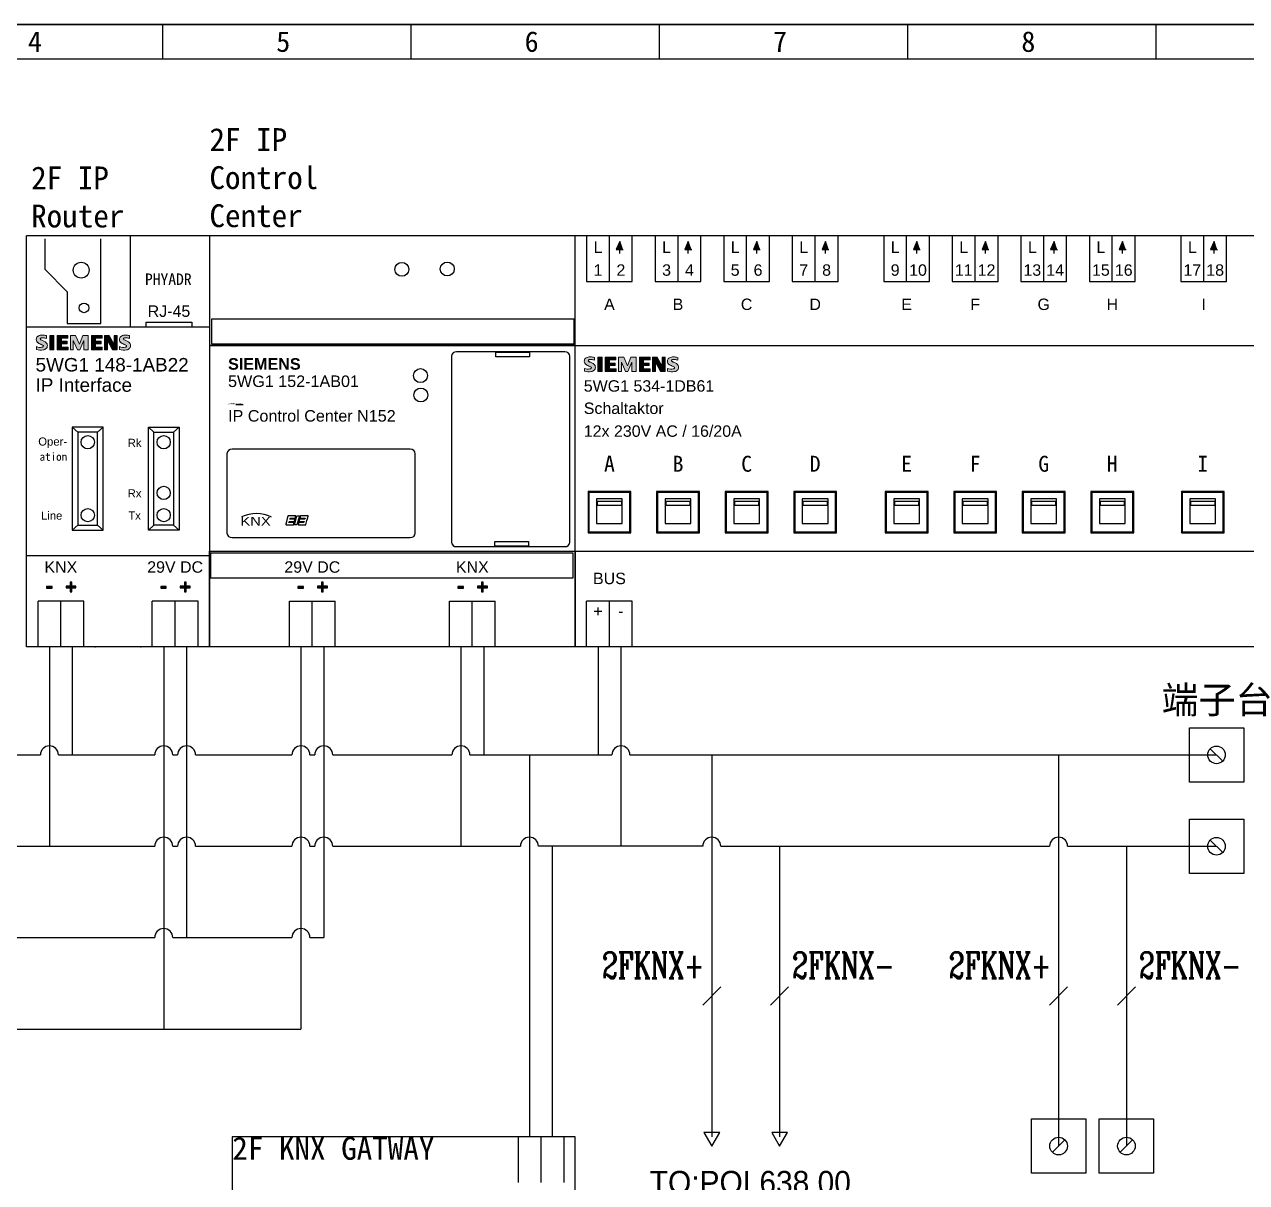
# Model space of a CAD drawing. Header units: millimetres. Extents: x 21506 to 58194, y 6783 to 13041.
# Drawn here: x 41762 to 43531, y 11364 to 13041 of the extents above; entities that cross this region are included whole.
import ezdxf
from ezdxf.enums import TextEntityAlignment as Align

# ---------------------------------------------------------------- set-up
doc = ezdxf.new("R2010")
doc.units = ezdxf.units.MM
for name, color, linetype in [('1', 7, 'Continuous'), ('5', 5, 'Continuous'), ('90000_FRAME', 7, 'Continuous'), ('AHU新增', 7, 'Continuous'), ('DIM', 2, 'Continuous'), ('TEXT', 11, 'Continuous')]:
    doc.layers.add(name, color=color, linetype=linetype)
doc.styles.add('ARIAL', font='arial.ttf')
doc.styles.add('ARIALB', font='arialbd.ttf')
doc.styles.add('LMP', font='COMPLEX', dxfattribs={"bigfont": 'LFP'})
doc.styles.add('SANSSERIF', font='')
doc.styles.get("Standard").update_dxf_attribs({"font": ''})
doc.styles.get('SANSSERIF').set_extended_font_data('SansSerif')
doc.styles.get('Standard').set_extended_font_data('MingLiU')

# ---------------------------------------------------------------- blocks, each defined once
blk = doc.blocks.new('Siemens-Logo')
h = blk.add_hatch(color=113)
h.dxf.hatch_style = 1
h.paths.add_polyline_path([(1.95, 1.66, 0.03624), (1.36, 1.95, -0.049474), (1.04, 2.09, -0.066567), (0.92, 2.19, -0.316832), (0.88, 2.42, -0.205242), (1.05, 2.54, -0.084425), (1.54, 2.57, -0.055427), (2.2, 2.42), (2.2, 3.04, 0.037682), (1.3, 3.15, 0.150366), (0.41, 2.94, 0.029244), (0.31, 2.87), (0.13, 2.69, 0.103665), (0, 2.42, 0.138785), (0, 1.95, 0.135749), (0.22, 1.57, 0.067252), (0.53, 1.35, 0.018513), (1, 1.13, -0.008982), (1.38, 0.96, -0.618592), (1.44, 0.57, -0.078609), (1.22, 0.5, -0.146008), (0, 0.63), (0, 0, 0.124503), (1.54, -0.09, 0.129248), (2.16, 0.24, 0.077088), (2.33, 0.47, 0.217145), (2.33, 1.24, 0.147333)])
h = blk.add_hatch(color=113)
h.dxf.hatch_style = 1
h.paths.add_polyline_path([(3.86, 3.07), (2.92, 3.07), (2.92, -0.06), (3.86, -0.06)])
h = blk.add_hatch(color=113)
h.dxf.hatch_style = 1
h.paths.add_polyline_path([(4.58, -0.06), (6.93, -0.06), (6.93, 0.53), (5.49, 0.53), (5.49, 1.27), (6.71, 1.27), (6.71, 1.79), (5.49, 1.79), (5.49, 2.49), (6.9, 2.49), (6.9, 3.07), (4.58, 3.07)])
h = blk.add_hatch(color=113)
h.dxf.hatch_style = 1
h.paths.add_polyline_path([(8.09, 1.95), (8.97, -0.09), (9.54, -0.09), (10.42, 1.98), (10.42, -0.06), (11.33, -0.06), (11.33, 3.07), (10.2, 3.07), (9.41, 1.16), (8.6, 3.07), (7.47, 3.07), (7.47, -0.06), (8.09, -0.06)])
h = blk.add_hatch(color=113)
h.dxf.hatch_style = 1
h.paths.add_polyline_path([(12.96, 2.49), (14.37, 2.49), (14.37, 3.07), (12.05, 3.07), (12.05, -0.06), (14.4, -0.06), (14.4, 0.53), (12.96, 0.53), (12.96, 1.27), (14.18, 1.27), (14.18, 1.79), (12.96, 1.79)])
h = blk.add_hatch(color=113)
h.dxf.hatch_style = 1
h.paths.add_polyline_path([(15.54, 1.95), (16.67, -0.06), (17.68, -0.06), (17.68, 3.07), (17.05, 3.07), (17.05, 1.13), (15.94, 3.07), (14.92, 3.07), (14.92, -0.06), (15.54, -0.06)])
h = blk.add_hatch(color=113)
h.dxf.hatch_style = 1
h.paths.add_polyline_path([(19.09, 2.42, -0.205242), (19.26, 2.54, -0.084425), (19.75, 2.57, -0.055427), (20.41, 2.42), (20.41, 3.04, 0.037682), (19.51, 3.15, 0.150366), (18.62, 2.94, 0.088866), (18.34, 2.7, 0.106595), (18.21, 2.42, 0.138787), (18.21, 1.95, 0.135749), (18.43, 1.57, 0.067252), (18.74, 1.35, 0.018513), (19.22, 1.13, -0.008982), (19.59, 0.96, -0.618592), (19.65, 0.57, -0.078609), (19.43, 0.5, -0.146008), (18.21, 0.63), (18.21, 0, 0.124503), (19.75, -0.09, 0.129248), (20.38, 0.24, 0.077088), (20.54, 0.47, 0.217145), (20.54, 1.24, 0.147333), (20.16, 1.66, 0.03624), (19.57, 1.95, -0.049474), (19.25, 2.09, -0.066567), (19.13, 2.19, -0.316832)])
at = {"layer": '90000_FRAME', "color": 113, "linetype": 'Continuous', "lineweight": 13}
for p, q in [((0.13, 2.69), (0.31, 2.87)), ((2.2, 2.42), (2.2, 3.04)), ((2.92, 3.07), (2.92, -0.06)), ((2.92, 3.07), (3.86, 3.07)), ((3.86, 3.07), (3.86, -0.06)), ((4.58, 3.07), (4.58, -0.06)), ((6.9, 3.07), (4.58, 3.07)), ((6.9, 3.07), (6.9, 2.49)), ((7.47, -0.06), (7.47, 3.07)), ((8.6, 3.07), (7.47, 3.07)), ((8.6, 3.07), (9.41, 1.16)), ((10.2, 3.07), (9.41, 1.16)), ((11.33, 3.07), (10.2, 3.07)), ((11.33, 3.07), (11.33, -0.06)), ((12.05, 3.07), (12.05, -0.06)), ((14.37, 3.07), (12.05, 3.07)), ((14.37, 3.07), (14.37, 2.49)), ((14.92, -0.06), (14.92, 3.07)), ((15.94, 3.07), (14.92, 3.07)), ((15.94, 3.07), (17.05, 1.13)), ((17.68, 3.07), (17.05, 3.07)), ((17.05, 3.07), (17.05, 1.13)), ((17.68, 3.07), (17.68, -0.06)), ((20.41, 2.42), (20.41, 3.04)), ((0, 0), (0, 0.63)), ((6.9, 2.49), (5.49, 2.49)), ((5.49, 2.49), (5.49, 1.79)), ((6.71, 1.79), (5.49, 1.79)), ((6.71, 1.27), (5.49, 1.27)), ((5.49, 1.27), (5.49, 0.53)), ((6.93, 0.53), (5.49, 0.53)), ((6.71, 1.79), (6.71, 1.27)), ((6.93, 0.53), (6.93, -0.06)), ((8.97, -0.09), (8.09, 1.95)), ((8.09, -0.06), (8.09, 1.95)), ((10.42, 1.98), (9.54, -0.09)), ((10.42, 1.98), (10.42, -0.06)), ((14.37, 2.49), (12.96, 2.49)), ((12.96, 2.49), (12.96, 1.79)), ((14.18, 1.79), (12.96, 1.79)), ((14.18, 1.27), (12.96, 1.27)), ((12.96, 1.27), (12.96, 0.53)), ((14.4, 0.53), (12.96, 0.53)), ((14.18, 1.79), (14.18, 1.27)), ((14.4, 0.53), (14.4, -0.06)), ((16.67, -0.06), (15.54, 1.95)), ((15.54, -0.06), (15.54, 1.95)), ((18.21, 0), (18.21, 0.63)), ((2.92, -0.06), (3.86, -0.06)), ((4.58, -0.06), (6.93, -0.06)), ((7.47, -0.06), (8.09, -0.06)), ((8.97, -0.09), (9.54, -0.09)), ((11.33, -0.06), (10.42, -0.06)), ((12.05, -0.06), (14.4, -0.06)), ((14.92, -0.06), (15.54, -0.06)), ((17.68, -0.06), (16.67, -0.06))]:
    blk.add_line(p, q, dxfattribs=at)
for centre, radius, start, end in [((0.72, 2.25), 0.739, 142.8139, 167.1523), ((0.95, 2.05), 1.04, 121.2141, 141.5255), ((1.2, 1.59), 1.56, 86.2218, 120.4273), ((1.02, -2.83), 5.98, 78.6827, 87.3148), ((18.93, 2.25), 0.739, 142.8139, 167.1523), ((19.16, 2.05), 1.04, 121.2141, 141.5255), ((19.41, 1.59), 1.56, 86.2218, 120.4273), ((19.23, -2.83), 5.98, 78.6827, 87.3148), ((0.83, 2.18), 0.864, 164.1975, 195.8025), ((0.79, 2.15), 0.817, 194.7952, 225.7177), ((0.82, 2.61), 2.15, 247.53, 280.758), ((0.94, 3), 3.14, 252.5939, 280.9817), ((1.19, 2.62), 1.43, 227.3119, 242.704), ((3.73, 7.59), 7.02, 242.862, 247.1042), ((1.06, 2.33), 0.2, 154.44, 221.8202), ((1.11, 2.28), 0.271, 102.8288, 149.226), ((1.33, 2.58), 0.572, 222.776, 239.0362), ((-3.39, -9.43), 11.44, 65.3415, 67.3998), ((1.92, 3.64), 1.78, 240.0482, 251.378), ((1.39, 1.13), 1.45, 84.04, 103.3428), ((1.13, 1.23), 0.734, 277.71, 295.6885), ((-0.33, -2.25), 4.53, 59.902, 68.2036), ((1.31, 0.75), 0.225, 305.5032, 72.4653), ((1.16, -0.47), 3.06, 70.2626, 82.9524), ((1.24, 1.27), 1.39, 282.4058, 311.8644), ((1.44, 0.81), 0.993, 25.9563, 59.4835), ((1.49, 0.89), 0.946, 315.8905, 333.5229), ((1.49, 0.86), 0.928, 335.3868, 24.3915), ((19.04, 2.18), 0.864, 164.1975, 195.8025), ((19, 2.15), 0.817, 194.7952, 225.7177), ((19.03, 2.61), 2.15, 247.53, 280.758), ((19.15, 3), 3.14, 252.5939, 280.9817), ((19.4, 2.62), 1.43, 227.3119, 242.704), ((21.94, 7.59), 7.02, 242.862, 247.1042), ((19.27, 2.33), 0.2, 154.44, 221.8202), ((19.32, 2.28), 0.271, 102.8288, 149.226), ((19.54, 2.58), 0.572, 222.776, 239.0362), ((14.82, -9.43), 11.44, 65.3415, 67.3998), ((20.14, 3.64), 1.78, 240.0482, 251.378), ((19.6, 1.13), 1.45, 84.04, 103.3428), ((19.34, 1.23), 0.734, 277.71, 295.6885), ((17.89, -2.25), 4.53, 59.902, 68.2036), ((19.52, 0.75), 0.225, 305.5032, 72.4653), ((19.37, -0.47), 3.06, 70.2626, 82.9524), ((19.45, 1.27), 1.39, 282.4058, 311.8644), ((19.65, 0.81), 0.993, 25.9563, 59.4835), ((19.7, 0.89), 0.946, 315.8905, 333.5229), ((19.7, 0.86), 0.928, 335.3868, 24.3915)]:
    blk.add_arc(centre, radius, start, end, dxfattribs=at)

msp = doc.modelspace()

# ---------------------------------------------------------------- hatches: boundary and pattern name
h = msp.add_hatch(color=256)
h.dxf.hatch_style = 1
h.paths.add_polyline_path([(42623.49, 12726.691), (42618.528, 12715.113), (42628.452, 12715.113)])
h = msp.add_hatch(color=256)
h.dxf.hatch_style = 1
h.paths.add_polyline_path([(42722.728, 12726.691), (42717.766, 12715.113), (42727.69, 12715.113)])
h = msp.add_hatch(color=256)
h.dxf.hatch_style = 1
h.paths.add_polyline_path([(42821.966, 12726.691), (42817.004, 12715.113), (42826.928, 12715.113)])
h = msp.add_hatch(color=256)
h.dxf.hatch_style = 1
h.paths.add_polyline_path([(42921.204, 12726.691), (42916.242, 12715.113), (42926.166, 12715.113)])
h = msp.add_hatch(color=256)
h.dxf.hatch_style = 1
h.paths.add_polyline_path([(43053.522, 12726.691), (43048.56, 12715.113), (43058.484, 12715.113)])
h = msp.add_hatch(color=256)
h.dxf.hatch_style = 1
h.paths.add_polyline_path([(43152.76, 12726.691), (43147.798, 12715.113), (43157.722, 12715.113)])
h = msp.add_hatch(color=256)
h.dxf.hatch_style = 1
h.paths.add_polyline_path([(43251.998, 12726.691), (43247.036, 12715.113), (43256.96, 12715.113)])
h = msp.add_hatch(color=256)
h.dxf.hatch_style = 1
h.paths.add_polyline_path([(43351.236, 12726.691), (43346.274, 12715.113), (43356.198, 12715.113)])
h = msp.add_hatch(color=256)
h.dxf.hatch_style = 1
h.paths.add_polyline_path([(43483.553, 12726.691), (43478.592, 12715.113), (43488.515, 12715.113)])
for points in [[(41793.796, 12227.184), (41793.796, 12224.507), (41801.864, 12224.507), (41801.864, 12227.184)], [(41822.155, 12225.04), (41828.091, 12225.04), (41828.091, 12219.217), (41830.572, 12219.217), (41830.572, 12225.04), (41836.466, 12225.04), (41836.466, 12227.522), (41830.572, 12227.522), (41830.572, 12233.344), (41828.091, 12233.344), (41828.091, 12227.522), (41822.155, 12227.522)], [(41959.192, 12227.184), (41959.192, 12224.507), (41967.261, 12224.507), (41967.261, 12227.184)], [(41987.552, 12225.04), (41993.488, 12225.04), (41993.488, 12219.217), (41995.969, 12219.217), (41995.969, 12225.04), (42001.862, 12225.04), (42001.862, 12227.522), (41995.969, 12227.522), (41995.969, 12233.344), (41993.488, 12233.344), (41993.488, 12227.522), (41987.552, 12227.522)], [(42157.669, 12227.184), (42157.669, 12224.507), (42165.737, 12224.507), (42165.737, 12227.184)], [(42186.028, 12225.04), (42191.964, 12225.04), (42191.964, 12219.217), (42194.445, 12219.217), (42194.445, 12225.04), (42200.339, 12225.04), (42200.339, 12227.522), (42194.445, 12227.522), (42194.445, 12233.344), (42191.964, 12233.344), (42191.964, 12227.522), (42186.028, 12227.522)], [(42389.224, 12227.184), (42389.224, 12224.507), (42397.293, 12224.507), (42397.293, 12227.184)], [(42417.584, 12225.04), (42423.519, 12225.04), (42423.519, 12219.217), (42426.001, 12219.217), (42426.001, 12225.04), (42431.894, 12225.04), (42431.894, 12227.522), (42426.001, 12227.522), (42426.001, 12233.344), (42423.519, 12233.344), (42423.519, 12227.522), (42417.584, 12227.522)]]:
    msp.add_hatch(color=256).paths.add_polyline_path(points)

# ---------------------------------------------------------------- linework, layer by layer
at = {"color": 7}
for p, q in [((44168.105, 13041.008), (40159.679, 13041.008)), ((41961.861, 13041.008), (41961.861, 12991.362)), ((42321.294, 13041.008), (42321.294, 12991.362)), ((42680.727, 13041.008), (42680.727, 12991.362)), ((43040.16, 13041.008), (43040.16, 12991.362)), ((43399.593, 13041.008), (43399.593, 12991.362)), ((40159.679, 12991.362), (44168.105, 12991.363)), ((41976.656, 11850.944), (41983.536, 11850.944)), ((42009.735, 11850.944), (42148.933, 11850.944)), ((42175.132, 11850.944), (42182.012, 11850.944)), ((42208.211, 11850.944), (42479.727, 11850.944)), ((42558.985, 11430.038), (42062.794, 11430.038)), ((42062.794, 11430.038), (42062.794, 10834.609)), ((42558.985, 10834.755), (42558.985, 11430.184))]:
    msp.add_line(p, q, dxfattribs=at)
for p, q in [((40159.679, 13041.008), (44168.105, 13041.008)), ((41765.08, 12139.532), (41765.08, 12734.961)), ((42029.715, 12734.961), (41765.08, 12734.961)), ((41915.04, 12734.961), (41915.04, 12602.643)), ((42029.715, 12734.961), (42029.715, 12139.532)), ((43816.001, 12734.961), (42558.985, 12734.961)), ((42558.985, 12139.532), (42558.985, 12734.961)), ((42575.525, 12734.961), (42575.525, 12668.802)), ((42608.604, 12668.802), (42608.604, 12734.961)), ((42641.683, 12668.802), (42641.683, 12734.961)), ((42674.763, 12734.961), (42674.763, 12668.802)), ((42707.842, 12668.802), (42707.842, 12734.961)), ((42740.922, 12668.802), (42740.922, 12734.961)), ((42774.001, 12734.961), (42774.001, 12668.802)), ((42807.08, 12668.802), (42807.08, 12734.961)), ((42840.16, 12668.802), (42840.16, 12734.961)), ((42873.239, 12734.961), (42873.239, 12668.802)), ((42906.318, 12668.802), (42906.318, 12734.961)), ((42939.398, 12668.802), (42939.398, 12734.961)), ((43005.557, 12734.961), (43005.557, 12668.802)), ((43038.636, 12668.802), (43038.636, 12734.961)), ((43071.715, 12668.802), (43071.715, 12734.961)), ((43104.795, 12734.961), (43104.795, 12668.802)), ((43137.874, 12668.802), (43137.874, 12734.961)), ((43170.953, 12668.802), (43170.953, 12734.961)), ((43204.033, 12734.961), (43204.033, 12668.802)), ((43237.112, 12668.802), (43237.112, 12734.961)), ((43270.191, 12668.802), (43270.191, 12734.961)), ((43303.271, 12734.961), (43303.271, 12668.802)), ((43336.35, 12668.802), (43336.35, 12734.961)), ((43369.43, 12668.802), (43369.43, 12734.961)), ((43435.588, 12734.961), (43435.588, 12668.802)), ((43468.668, 12668.802), (43468.668, 12734.961)), ((43501.747, 12668.802), (43501.747, 12734.961)), ((41791.544, 12730.484), (41791.544, 12686.819)), ((41872.404, 12608.09), (41872.404, 12730.484)), ((42623.49, 12726.691), (42618.528, 12715.113)), ((42626.798, 12716.767), (42623.49, 12726.691)), ((42722.728, 12726.691), (42717.766, 12715.113)), ((42726.036, 12716.767), (42722.728, 12726.691)), ((42821.966, 12726.691), (42817.004, 12715.113)), ((42825.274, 12716.767), (42821.966, 12726.691)), ((42921.204, 12726.691), (42916.242, 12715.113)), ((42924.512, 12716.767), (42921.204, 12726.691)), ((43053.522, 12726.691), (43048.56, 12715.113)), ((43056.83, 12716.767), (43053.522, 12726.691)), ((43152.76, 12726.691), (43147.798, 12715.113)), ((43156.068, 12716.767), (43152.76, 12726.691)), ((43251.998, 12726.691), (43247.036, 12715.113)), ((43255.306, 12716.767), (43251.998, 12726.691)), ((43351.236, 12726.691), (43346.274, 12715.113)), ((43354.544, 12716.767), (43351.236, 12726.691)), ((43483.553, 12726.691), (43478.592, 12715.113)), ((43486.861, 12716.767), (43483.553, 12726.691)), ((42618.528, 12715.113), (42628.452, 12715.113)), ((42623.49, 12709.324), (42623.49, 12716.767)), ((42717.766, 12715.113), (42727.69, 12715.113)), ((42722.728, 12709.324), (42722.728, 12716.767)), ((42817.004, 12715.113), (42826.928, 12715.113)), ((42821.966, 12709.324), (42821.966, 12716.767)), ((42916.242, 12715.113), (42926.166, 12715.113)), ((42921.204, 12709.324), (42921.204, 12716.767)), ((43048.56, 12715.113), (43058.484, 12715.113)), ((43053.522, 12709.324), (43053.522, 12716.767)), ((43147.798, 12715.113), (43157.722, 12715.113)), ((43152.76, 12709.324), (43152.76, 12716.767)), ((43247.036, 12715.113), (43256.96, 12715.113)), ((43251.998, 12709.324), (43251.998, 12716.767)), ((43346.274, 12715.113), (43356.198, 12715.113)), ((43351.236, 12709.324), (43351.236, 12716.767)), ((43478.592, 12715.113), (43488.515, 12715.113)), ((43483.553, 12709.324), (43483.553, 12716.767)), ((41791.544, 12686.819), (41823.888, 12653.74)), ((42575.525, 12668.802), (42641.683, 12668.802)), ((42674.763, 12668.802), (42740.922, 12668.802)), ((42774.001, 12668.802), (42840.16, 12668.802)), ((42873.239, 12668.802), (42939.398, 12668.802)), ((43005.557, 12668.802), (43071.715, 12668.802)), ((43104.795, 12668.802), (43170.953, 12668.802)), ((43204.033, 12668.802), (43270.191, 12668.802)), ((43303.271, 12668.802), (43369.43, 12668.802)), ((43435.588, 12668.802), (43501.747, 12668.802)), ((41823.888, 12653.74), (41823.888, 12608.09)), ((42029.715, 12602.643), (41765.08, 12602.643)), ((41823.888, 12608.09), (41872.404, 12608.09)), ((42558.985, 12576.18), (43816.001, 12576.18)), ((41875.786, 12457.664), (41831.239, 12457.664)), ((41831.239, 12457.664), (41831.239, 12308.807)), ((41839.325, 12450.387), (41831.239, 12457.664)), ((41867.7, 12450.387), (41875.786, 12457.664)), ((41875.786, 12308.807), (41875.786, 12457.664)), ((41949.369, 12450.387), (41941.283, 12457.664)), ((41941.283, 12308.807), (41941.283, 12457.664)), ((41941.283, 12457.664), (41985.83, 12457.664)), ((41977.744, 12450.387), (41985.83, 12457.664)), ((41985.83, 12457.664), (41985.83, 12308.807)), ((41867.7, 12450.387), (41839.325, 12450.387)), ((41839.325, 12450.387), (41839.325, 12316.084)), ((41867.7, 12316.084), (41867.7, 12450.387)), ((41949.369, 12316.084), (41949.369, 12450.387)), ((41949.369, 12450.387), (41977.744, 12450.387)), ((41977.744, 12450.387), (41977.744, 12316.084)), ((42639.616, 12364.472), (42577.592, 12364.472)), ((42577.592, 12364.472), (42577.592, 12304.929)), ((42578.97, 12363.149), (42577.592, 12364.472)), ((42638.238, 12363.149), (42578.97, 12363.149)), ((42578.97, 12363.149), (42578.97, 12306.252)), ((42638.238, 12363.149), (42639.616, 12364.472)), ((42638.238, 12306.252), (42638.238, 12363.149)), ((42639.616, 12304.929), (42639.616, 12364.472)), ((42738.854, 12364.472), (42676.83, 12364.472)), ((42676.83, 12364.472), (42676.83, 12304.929)), ((42678.209, 12363.149), (42676.83, 12364.472)), ((42737.476, 12363.149), (42678.209, 12363.149)), ((42678.209, 12363.149), (42678.209, 12306.252)), ((42737.476, 12363.149), (42738.854, 12364.472)), ((42737.476, 12306.252), (42737.476, 12363.149)), ((42738.854, 12304.929), (42738.854, 12364.472)), ((42838.092, 12364.472), (42776.068, 12364.472)), ((42776.068, 12364.472), (42776.068, 12304.929)), ((42777.447, 12363.149), (42776.068, 12364.472)), ((42836.714, 12363.149), (42777.447, 12363.149)), ((42777.447, 12363.149), (42777.447, 12306.252)), ((42836.714, 12363.149), (42838.092, 12364.472)), ((42836.714, 12306.252), (42836.714, 12363.149)), ((42838.092, 12304.929), (42838.092, 12364.472)), ((42937.33, 12364.472), (42875.306, 12364.472)), ((42875.306, 12364.472), (42875.306, 12304.929)), ((42876.685, 12363.149), (42875.306, 12364.472)), ((42935.952, 12363.149), (42876.685, 12363.149)), ((42876.685, 12363.149), (42876.685, 12306.252)), ((42935.952, 12363.149), (42937.33, 12364.472)), ((42935.952, 12306.252), (42935.952, 12363.149)), ((42937.33, 12304.929), (42937.33, 12364.472)), ((43069.648, 12364.472), (43007.624, 12364.472)), ((43007.624, 12364.472), (43007.624, 12304.929)), ((43009.002, 12363.149), (43007.624, 12364.472)), ((43068.269, 12363.149), (43009.002, 12363.149)), ((43009.002, 12363.149), (43009.002, 12306.252)), ((43068.269, 12363.149), (43069.648, 12364.472)), ((43068.269, 12306.252), (43068.269, 12363.149)), ((43069.648, 12304.929), (43069.648, 12364.472)), ((43168.886, 12364.472), (43106.862, 12364.472)), ((43106.862, 12364.472), (43106.862, 12304.929)), ((43108.24, 12363.149), (43106.862, 12364.472)), ((43167.508, 12363.149), (43108.24, 12363.149)), ((43108.24, 12363.149), (43108.24, 12306.252)), ((43167.508, 12363.149), (43168.886, 12364.472)), ((43167.508, 12306.252), (43167.508, 12363.149)), ((43168.886, 12304.929), (43168.886, 12364.472)), ((43268.124, 12364.472), (43206.1, 12364.472)), ((43206.1, 12364.472), (43206.1, 12304.929)), ((43207.479, 12363.149), (43206.1, 12364.472)), ((43266.746, 12363.149), (43207.479, 12363.149)), ((43207.479, 12363.149), (43207.479, 12306.252)), ((43266.746, 12363.149), (43268.124, 12364.472)), ((43266.746, 12306.252), (43266.746, 12363.149)), ((43268.124, 12304.929), (43268.124, 12364.472)), ((43367.362, 12364.472), (43305.338, 12364.472)), ((43305.338, 12364.472), (43305.338, 12304.929)), ((43306.717, 12363.149), (43305.338, 12364.472)), ((43365.984, 12363.149), (43306.717, 12363.149)), ((43306.717, 12363.149), (43306.717, 12306.252)), ((43365.984, 12363.149), (43367.362, 12364.472)), ((43365.984, 12306.252), (43365.984, 12363.149)), ((43367.362, 12304.929), (43367.362, 12364.472)), ((43498.301, 12364.472), (43436.277, 12364.472)), ((43436.277, 12364.472), (43436.277, 12304.929)), ((43437.656, 12363.149), (43436.277, 12364.472)), ((43496.923, 12363.149), (43437.656, 12363.149)), ((43437.656, 12363.149), (43437.656, 12306.252)), ((43496.923, 12363.149), (43498.301, 12364.472)), ((43496.923, 12306.252), (43496.923, 12363.149)), ((43498.301, 12304.929), (43498.301, 12364.472)), ((42627.211, 12353.887), (42589.997, 12353.887)), ((42589.997, 12353.887), (42589.997, 12318.161)), ((42591.375, 12350.579), (42625.833, 12350.579)), ((42591.375, 12344.624), (42591.375, 12350.579)), ((42625.833, 12350.579), (42625.833, 12344.624)), ((42627.211, 12318.161), (42627.211, 12353.887)), ((42726.449, 12353.887), (42689.235, 12353.887)), ((42689.235, 12353.887), (42689.235, 12318.161)), ((42690.613, 12350.579), (42725.071, 12350.579)), ((42690.613, 12344.624), (42690.613, 12350.579)), ((42725.071, 12350.579), (42725.071, 12344.624)), ((42726.449, 12318.161), (42726.449, 12353.887)), ((42825.687, 12353.887), (42788.473, 12353.887)), ((42788.473, 12353.887), (42788.473, 12318.161)), ((42789.851, 12350.579), (42824.309, 12350.579)), ((42789.851, 12344.624), (42789.851, 12350.579)), ((42824.309, 12350.579), (42824.309, 12344.624)), ((42825.687, 12318.161), (42825.687, 12353.887)), ((42924.926, 12353.887), (42887.711, 12353.887)), ((42887.711, 12353.887), (42887.711, 12318.161)), ((42889.09, 12350.579), (42923.547, 12350.579)), ((42889.09, 12344.624), (42889.09, 12350.579)), ((42923.547, 12350.579), (42923.547, 12344.624)), ((42924.926, 12318.161), (42924.926, 12353.887)), ((43057.243, 12353.887), (43020.029, 12353.887)), ((43020.029, 12353.887), (43020.029, 12318.161)), ((43021.407, 12350.579), (43055.865, 12350.579)), ((43021.407, 12344.624), (43021.407, 12350.579)), ((43055.865, 12350.579), (43055.865, 12344.624)), ((43057.243, 12318.161), (43057.243, 12353.887)), ((43156.481, 12353.887), (43119.267, 12353.887)), ((43119.267, 12353.887), (43119.267, 12318.161)), ((43120.645, 12350.579), (43155.103, 12350.579)), ((43120.645, 12344.624), (43120.645, 12350.579)), ((43155.103, 12350.579), (43155.103, 12344.624)), ((43156.481, 12318.161), (43156.481, 12353.887)), ((43255.719, 12353.887), (43218.505, 12353.887)), ((43218.505, 12353.887), (43218.505, 12318.161)), ((43219.883, 12350.579), (43254.341, 12350.579)), ((43219.883, 12344.624), (43219.883, 12350.579)), ((43254.341, 12350.579), (43254.341, 12344.624)), ((43255.719, 12318.161), (43255.719, 12353.887)), ((43354.957, 12353.887), (43317.743, 12353.887)), ((43317.743, 12353.887), (43317.743, 12318.161)), ((43319.121, 12350.579), (43353.579, 12350.579)), ((43319.121, 12344.624), (43319.121, 12350.579)), ((43353.579, 12350.579), (43353.579, 12344.624)), ((43354.957, 12318.161), (43354.957, 12353.887)), ((43485.897, 12353.887), (43448.682, 12353.887)), ((43448.682, 12353.887), (43448.682, 12318.161)), ((43450.061, 12350.579), (43484.518, 12350.579)), ((43450.061, 12344.624), (43450.061, 12350.579)), ((43484.518, 12350.579), (43484.518, 12344.624)), ((43485.897, 12318.161), (43485.897, 12353.887)), ((42625.833, 12344.624), (42591.375, 12344.624)), ((42725.071, 12344.624), (42690.613, 12344.624)), ((42824.309, 12344.624), (42789.851, 12344.624)), ((42923.547, 12344.624), (42889.09, 12344.624)), ((43055.865, 12344.624), (43021.407, 12344.624)), ((43155.103, 12344.624), (43120.645, 12344.624)), ((43254.341, 12344.624), (43219.883, 12344.624)), ((43353.579, 12344.624), (43319.121, 12344.624)), ((43484.518, 12344.624), (43450.061, 12344.624)), ((41839.325, 12316.084), (41831.239, 12308.807)), ((41839.325, 12316.084), (41867.7, 12316.084)), ((41867.7, 12316.084), (41875.786, 12308.807)), ((41949.369, 12316.084), (41941.283, 12308.807)), ((41977.744, 12316.084), (41949.369, 12316.084)), ((41977.744, 12316.084), (41985.83, 12308.807)), ((42589.997, 12318.161), (42627.211, 12318.161)), ((42689.235, 12318.161), (42726.449, 12318.161)), ((42788.473, 12318.161), (42825.687, 12318.161)), ((42887.711, 12318.161), (42924.926, 12318.161)), ((43020.029, 12318.161), (43057.243, 12318.161)), ((43119.267, 12318.161), (43156.481, 12318.161)), ((43218.505, 12318.161), (43255.719, 12318.161)), ((43317.743, 12318.161), (43354.957, 12318.161)), ((43448.682, 12318.161), (43485.897, 12318.161)), ((41831.239, 12308.807), (41875.786, 12308.807)), ((41985.83, 12308.807), (41941.283, 12308.807)), ((42577.592, 12304.929), (42578.97, 12306.252)), ((42577.592, 12304.929), (42639.616, 12304.929)), ((42578.97, 12306.252), (42638.238, 12306.252)), ((42638.238, 12306.252), (42639.616, 12304.929)), ((42676.83, 12304.929), (42678.209, 12306.252)), ((42676.83, 12304.929), (42738.854, 12304.929)), ((42678.209, 12306.252), (42737.476, 12306.252)), ((42737.476, 12306.252), (42738.854, 12304.929)), ((42776.068, 12304.929), (42777.447, 12306.252)), ((42776.068, 12304.929), (42838.092, 12304.929)), ((42777.447, 12306.252), (42836.714, 12306.252)), ((42836.714, 12306.252), (42838.092, 12304.929)), ((42875.306, 12304.929), (42876.685, 12306.252)), ((42875.306, 12304.929), (42937.33, 12304.929)), ((42876.685, 12306.252), (42935.952, 12306.252)), ((42935.952, 12306.252), (42937.33, 12304.929)), ((43007.624, 12304.929), (43009.002, 12306.252)), ((43007.624, 12304.929), (43069.648, 12304.929)), ((43009.002, 12306.252), (43068.269, 12306.252)), ((43068.269, 12306.252), (43069.648, 12304.929)), ((43106.862, 12304.929), (43108.24, 12306.252)), ((43106.862, 12304.929), (43168.886, 12304.929)), ((43108.24, 12306.252), (43167.508, 12306.252)), ((43167.508, 12306.252), (43168.886, 12304.929)), ((43206.1, 12304.929), (43207.479, 12306.252)), ((43206.1, 12304.929), (43268.124, 12304.929)), ((43207.479, 12306.252), (43266.746, 12306.252)), ((43266.746, 12306.252), (43268.124, 12304.929)), ((43305.338, 12304.929), (43306.717, 12306.252)), ((43305.338, 12304.929), (43367.362, 12304.929)), ((43306.717, 12306.252), (43365.984, 12306.252)), ((43365.984, 12306.252), (43367.362, 12304.929)), ((43436.277, 12304.929), (43437.656, 12306.252)), ((43436.277, 12304.929), (43498.301, 12304.929)), ((43437.656, 12306.252), (43496.923, 12306.252)), ((43496.923, 12306.252), (43498.301, 12304.929)), ((42558.985, 12278.466), (43816.001, 12278.466)), ((41765.08, 12271.85), (42029.715, 12271.85)), ((41801.864, 12227.184), (41793.796, 12227.184)), ((41793.796, 12227.184), (41793.796, 12224.507)), ((41793.796, 12224.507), (41801.864, 12224.507)), ((41801.864, 12224.507), (41801.864, 12227.184)), ((41822.155, 12227.522), (41822.155, 12225.04)), ((41828.091, 12227.522), (41822.155, 12227.522)), ((41822.155, 12225.04), (41828.091, 12225.04)), ((41828.091, 12233.344), (41828.091, 12227.522)), ((41830.572, 12233.344), (41828.091, 12233.344)), ((41828.091, 12225.04), (41828.091, 12219.217)), ((41830.572, 12227.522), (41830.572, 12233.344)), ((41836.466, 12227.522), (41830.572, 12227.522)), ((41830.572, 12225.04), (41836.466, 12225.04)), ((41830.572, 12219.217), (41830.572, 12225.04)), ((41836.466, 12225.04), (41836.466, 12227.522)), ((41967.261, 12227.184), (41959.192, 12227.184)), ((41959.192, 12227.184), (41959.192, 12224.507)), ((41959.192, 12224.507), (41967.261, 12224.507)), ((41967.261, 12224.507), (41967.261, 12227.184)), ((41987.552, 12227.522), (41987.552, 12225.04)), ((41993.488, 12227.522), (41987.552, 12227.522)), ((41987.552, 12225.04), (41993.488, 12225.04)), ((41993.488, 12233.344), (41993.488, 12227.522)), ((41995.969, 12233.344), (41993.488, 12233.344)), ((41993.488, 12225.04), (41993.488, 12219.217)), ((41995.969, 12227.522), (41995.969, 12233.344)), ((42001.862, 12227.522), (41995.969, 12227.522)), ((41995.969, 12225.04), (42001.862, 12225.04)), ((41995.969, 12219.217), (41995.969, 12225.04)), ((42001.862, 12225.04), (42001.862, 12227.522)), ((42165.737, 12227.184), (42157.669, 12227.184)), ((42157.669, 12227.184), (42157.669, 12224.507)), ((42157.669, 12224.507), (42165.737, 12224.507)), ((42165.737, 12224.507), (42165.737, 12227.184)), ((42186.028, 12227.522), (42186.028, 12225.04)), ((42191.964, 12227.522), (42186.028, 12227.522)), ((42186.028, 12225.04), (42191.964, 12225.04)), ((42191.964, 12233.344), (42191.964, 12227.522)), ((42194.445, 12233.344), (42191.964, 12233.344)), ((42191.964, 12225.04), (42191.964, 12219.217)), ((42194.445, 12227.522), (42194.445, 12233.344)), ((42200.339, 12227.522), (42194.445, 12227.522)), ((42194.445, 12225.04), (42200.339, 12225.04)), ((42194.445, 12219.217), (42194.445, 12225.04)), ((42200.339, 12225.04), (42200.339, 12227.522)), ((42397.293, 12227.184), (42389.224, 12227.184)), ((42389.224, 12227.184), (42389.224, 12224.507)), ((42389.224, 12224.507), (42397.293, 12224.507)), ((42397.293, 12224.507), (42397.293, 12227.184)), ((42417.584, 12227.522), (42417.584, 12225.04)), ((42423.519, 12227.522), (42417.584, 12227.522)), ((42417.584, 12225.04), (42423.519, 12225.04)), ((42423.519, 12233.344), (42423.519, 12227.522)), ((42426.001, 12233.344), (42423.519, 12233.344)), ((42423.519, 12225.04), (42423.519, 12219.217)), ((42426.001, 12227.522), (42426.001, 12233.344)), ((42431.894, 12227.522), (42426.001, 12227.522)), ((42426.001, 12225.04), (42431.894, 12225.04)), ((42426.001, 12219.217), (42426.001, 12225.04)), ((42431.894, 12225.04), (42431.894, 12227.522)), ((41828.091, 12219.217), (41830.572, 12219.217)), ((41993.488, 12219.217), (41995.969, 12219.217)), ((42191.964, 12219.217), (42194.445, 12219.217)), ((42423.519, 12219.217), (42426.001, 12219.217)), ((42029.715, 12139.532), (41765.08, 12139.532)), ((43816.001, 12139.532), (42558.985, 12139.532)), ((40818.878, 11850.944), (41950.457, 11850.944)), ((42743.616, 11850.944), (42505.926, 11850.944)), ((42769.815, 11850.944), (43245.546, 11850.944)), ((43271.745, 11850.944), (43487.188, 11850.944))]:
    msp.add_line(p, q)
at = {"color": 0}
for p, q in [((41781.62, 12139.532), (41781.62, 12205.691)), ((41847.779, 12205.691), (41781.62, 12205.691)), ((41947.017, 12139.532), (41947.017, 12205.691)), ((42013.175, 12205.691), (41947.017, 12205.691)), ((42145.493, 12205.691), (42211.652, 12205.691)), ((42211.652, 12139.532), (42211.652, 12205.691)), ((42211.652, 12139.532), (42211.652, 12205.691)), ((42211.652, 12139.532), (42211.652, 12205.691)), ((42377.048, 12205.691), (42443.207, 12205.691)), ((42443.207, 12139.532), (42443.207, 12205.691)), ((42443.207, 12139.532), (42443.207, 12205.691)), ((42443.207, 12139.532), (42443.207, 12205.691)), ((42641.683, 12205.691), (42575.525, 12205.691)), ((42575.525, 12139.532), (42575.525, 12205.691)), ((42476.287, 11430.184), (42476.287, 11364.025))]:
    msp.add_line(p, q, dxfattribs=at)
at = {"color": 0, "linetype": 'Continuous'}
for p, q in [((41814.699, 12139.532), (41814.699, 12205.691)), ((41847.779, 12139.532), (41847.779, 12205.691)), ((41980.096, 12139.532), (41980.096, 12205.691)), ((42013.175, 12139.532), (42013.175, 12205.691)), ((42145.493, 12139.532), (42145.493, 12205.691)), ((42178.572, 12139.532), (42178.572, 12205.691)), ((42377.048, 12139.532), (42377.048, 12205.691)), ((42410.128, 12139.532), (42410.128, 12205.691)), ((42608.604, 12139.532), (42608.604, 12205.691)), ((42641.683, 12139.532), (42641.683, 12205.691)), ((42509.366, 11430.184), (42509.366, 11364.025)), ((42542.445, 11430.184), (42542.445, 11364.025))]:
    msp.add_line(p, q, dxfattribs=at)
at = {"color": 1}
for p, q in [((41831.239, 12139.532), (41831.239, 11983.261)), ((42426.668, 12139.532), (42426.668, 11983.261)), ((42592.064, 12139.532), (42592.064, 11983.261)), ((40653.812, 11983.261), (41785.06, 11983.261)), ((41811.259, 11983.261), (41950.457, 11983.261)), ((41976.656, 11983.261), (41983.536, 11983.261)), ((42009.735, 11983.261), (42148.933, 11983.261)), ((42175.132, 11983.261), (42182.012, 11983.261)), ((42208.211, 11983.261), (42380.489, 11983.261)), ((42406.688, 11983.261), (42612.044, 11983.261)), ((42492.826, 11983.261), (42492.826, 11430.038)), ((42638.243, 11983.261), (43487.188, 11983.261)), ((42756.715, 11983.261), (42756.715, 11430.038)), ((43258.646, 11983.261), (43258.646, 11416.806))]:
    msp.add_line(p, q, dxfattribs=at)
at = {"color": 8}
for p, q in [((41963.556, 12139.532), (41963.556, 11586.309)), ((42162.033, 12139.532), (42162.033, 11586.309)), ((41215.83, 11586.309), (42162.033, 11586.309))]:
    msp.add_line(p, q, dxfattribs=at)
at = {"color": 5}
for p, q in [((41996.636, 12139.532), (41996.636, 11718.626)), ((42195.112, 12139.532), (42195.112, 11718.626)), ((40851.957, 11718.626), (41950.457, 11718.626)), ((41976.656, 11718.626), (42148.933, 11718.626)), ((42175.132, 11718.626), (42195.112, 11718.626))]:
    msp.add_line(p, q, dxfattribs=at)
for points in [[(41938.062, 12609.645), (42004.221, 12609.645), (42004.221, 12602.643), (41938.062, 12602.643)], [(43526.487, 12022.56), (43526.487, 11943.963), (43447.89, 11943.963), (43447.89, 12022.56)], [(43526.487, 11890.242), (43526.487, 11811.645), (43447.89, 11811.645), (43447.89, 11890.242)], [(43219.348, 11456.104), (43297.944, 11456.104), (43297.944, 11377.508), (43219.348, 11377.508)], [(43317.525, 11456.104), (43396.122, 11456.104), (43396.122, 11377.508), (43317.525, 11377.508)], [(42854.893, 11416.806), (42866.352, 11436.654), (42843.434, 11436.654)]]:
    msp.add_lwpolyline(points, close=True)
at = {"linetype": 'Continuous'}
for points in [[(42146.049, 12324.651), (42146.493, 12326.28), (42153.908, 12326.28), (42154.784, 12329.549), (42144.175, 12329.549, 0.33935327), (42143.373, 12328.934), (42141.937, 12323.584, 0.28725206), (42142.04, 12323.247), (42142.302, 12323.021), (42141.808, 12322.732, 0.19748505), (42141.654, 12322.531), (42140.316, 12317.543, 0.49325801), (42141.118, 12316.497), (42151.287, 12316.497), (42152.161, 12319.761), (42144.716, 12319.761), (42145.16, 12321.391), (42152.598, 12321.391), (42153.483, 12324.651)], [(42170.497, 12323.021), (42170.991, 12323.309, 0.19748505), (42171.144, 12323.51), (42172.539, 12328.707, 0.49325801), (42171.897, 12329.544), (42161.512, 12329.544), (42160.637, 12326.281), (42168.083, 12326.281), (42167.639, 12324.651), (42160.201, 12324.651), (42159.315, 12321.391), (42166.75, 12321.391), (42166.306, 12319.761), (42158.89, 12319.761), (42158.014, 12316.492), (42168.751, 12316.492, 0.33935327), (42169.393, 12316.984), (42170.862, 12322.457, 0.28725206), (42170.758, 12322.794)]]:
    msp.add_lwpolyline(points, format="xyb", close=True, dxfattribs=at)
msp.add_lwpolyline([(42152.902, 12316.497), (42156.399, 12329.549), (42159.896, 12329.549), (42156.399, 12316.497)], close=True, dxfattribs=at)
at = {"color": 1}
msp.add_lwpolyline([(42756.715, 11416.806), (42768.174, 11436.654), (42745.256, 11436.654)], close=True, dxfattribs=at)
for centre, radius in [((41844.103, 12685.165), 11.507), ((41848.146, 12630.584), 6.974), ((41853.549, 12435.997), 9.589), ((41963.52, 12435.997), 9.589), ((41963.52, 12362.595), 9.589), ((41853.549, 12330.474), 9.589), ((41963.52, 12330.474), 9.589)]:
    msp.add_circle(centre, radius)
msp.add_arc((42097.48, 12282.621), 50.061, 63.778312, 115.287751)
for centre in [(41798.159, 11983.261), (41963.556, 11983.261), (41996.636, 11983.261), (42162.033, 11983.261), (42195.112, 11983.261), (42393.588, 11983.261), (42625.144, 11983.261)]:
    msp.add_arc(centre, 13.099, 0, 180, dxfattribs=at)
at = {"color": 7}
for centre in [(41963.556, 11850.944), (41996.636, 11850.944), (42162.033, 11850.944), (42195.112, 11850.944), (42492.826, 11850.944), (42756.715, 11850.944), (43258.646, 11850.944)]:
    msp.add_arc(centre, 13.099, 0, 180, dxfattribs=at)
at = {"color": 5}
for centre in [(41963.556, 11718.626), (42162.033, 11718.626)]:
    msp.add_arc(centre, 13.099, 0, 180, dxfattribs=at)
for p in [(41798.159, 12139.532), (41864.318, 12139.532), (41930.477, 12139.532), (41996.636, 12139.532)]:
    msp.add_point(p)
at = {"layer": '1', "color": 7, "linetype": 'Continuous'}
for points in [[(42029.715, 12576.18), (42558.985, 12576.18), (42558.985, 12734.961), (42029.715, 12734.961)], [(42032.665, 12578.364), (42557.416, 12578.364), (42557.416, 12614.114), (42032.665, 12614.114)], [(42029.715, 12278.466), (42558.985, 12278.466), (42558.985, 12576.18), (42029.715, 12576.18)], [(42444.172, 12566.34), (42492.902, 12566.34), (42492.902, 12559.535), (42444.172, 12559.535)], [(42029.715, 12278.466), (42558.985, 12278.466), (42558.985, 12139.532), (42029.715, 12139.532)], [(42031.431, 12239.409), (42556.183, 12239.409), (42556.183, 12275.159), (42031.431, 12275.159)], [(42442.603, 12292.231), (42491.334, 12292.231), (42491.334, 12285.425), (42442.603, 12285.425)]]:
    msp.add_lwpolyline(points, close=True, dxfattribs=at)
for points in [[(42379.924, 12291.397, 0.41421356), (42387.275, 12284.781), (42544.006, 12284.781, 0.41421356), (42551.357, 12291.397), (42551.357, 12560.402, 0.41421356), (42544.006, 12567.018), (42387.275, 12567.018, 0.41421356), (42379.924, 12560.402)], [(42055.114, 12304.568, 0.41421356), (42062.465, 12297.952), (42320.307, 12297.952, 0.41421356), (42327.658, 12304.568), (42327.658, 12419.284, 0.41421356), (42320.307, 12425.9), (42062.465, 12425.9, 0.41421356), (42055.114, 12419.284)]]:
    msp.add_lwpolyline(points, format="xyb", close=True, dxfattribs=at)
for centre in [(42308.201, 12686.356), (42373.913, 12686.872), (42335.141, 12532.446), (42335.625, 12504.397)]:
    msp.add_circle(centre, 10.113, dxfattribs=at)
at = {"layer": 'AHU新增'}
for p, q in [((41798.159, 12139.532), (41798.159, 11850.944)), ((42393.588, 12139.532), (42393.588, 11850.944)), ((42625.144, 12139.532), (42625.144, 11850.944)), ((42525.906, 11850.944), (42525.906, 11430.038)), ((42854.893, 11850.944), (42854.893, 11430.038)), ((43356.823, 11850.944), (43356.823, 11416.806))]:
    msp.add_line(p, q, dxfattribs=at)
at = {"layer": 'DIM', "color": 0}
for p, q in [((43496.183, 11974.267), (43478.194, 11992.256)), ((43496.183, 11841.949), (43478.194, 11859.938)), ((43267.641, 11425.801), (43249.651, 11407.811)), ((43365.818, 11425.801), (43347.829, 11407.811))]:
    msp.add_line(p, q, dxfattribs=at)
for centre in [(43487.188, 11983.261), (43487.188, 11850.944), (43258.646, 11416.806), (43356.823, 11416.806)]:
    msp.add_circle(centre, 12.72, dxfattribs=at)
at = {"layer": 'TEXT'}
for p, q in [((42769.79, 11647.153), (42743.633, 11620.996)), ((42867.967, 11647.153), (42841.811, 11620.996)), ((43271.721, 11647.153), (43245.564, 11620.996)), ((43369.898, 11647.153), (43343.741, 11620.996))]:
    msp.add_line(p, q, dxfattribs=at)

# ---------------------------------------------------------------- block references
at = {"xscale": 6.6158742611175, "yscale": 6.6158742611175, "zscale": 6.6158742611175}
for p in [(41779.206, 12570.287), (42572.313, 12538.828)]:
    msp.add_blockref('Siemens-Logo', p, dxfattribs=at)

# ---------------------------------------------------------------- texts
at = {"color": 7, "oblique": 360}
msp.add_text('4', height=29.787, rotation=0.000118, dxfattribs=at).set_placement((41777.128, 13001.291), align=Align.CENTER)
at = {"color": 7, "width": 1}
for s, oblique, p in [('5', 360, (42136.561, 13001.291)), ('6', 360, (42495.994, 13001.291)), ('7', 0, (42855.427, 13001.292)), ('8', 0, (43214.86, 13001.292))]:
    msp.add_text(s, height=29.787, rotation=0.000118, dxfattribs=dict(at, oblique=oblique)).set_placement(p, align=Align.CENTER)
at = {"style": 'ARIAL'}
for s, height, p in [('L', 16.54, (42592.064, 12718.421)), ('L', 16.54, (42691.302, 12718.421)), ('L', 16.54, (42790.541, 12718.421)), ('L', 16.54, (42889.779, 12718.421)), ('L', 16.54, (43022.096, 12718.421)), ('L', 16.54, (43121.334, 12718.421)), ('L', 16.54, (43220.572, 12718.421)), ('L', 16.54, (43319.811, 12718.421)), ('L', 16.54, (43452.128, 12718.421)), ('1', 16.54, (42592.064, 12685.342)), ('2', 16.54, (42625.144, 12685.342)), ('3', 16.54, (42691.302, 12685.342)), ('4', 16.54, (42724.382, 12685.342)), ('5', 16.54, (42790.541, 12685.342)), ('6', 16.54, (42823.62, 12685.342)), ('7', 16.54, (42889.779, 12685.342)), ('8', 16.54, (42922.858, 12685.342)), ('9', 16.54, (43022.096, 12685.342)), ('10', 16.5397, (43055.176, 12685.342)), ('11', 16.5397, (43121.334, 12685.342)), ('12', 16.5397, (43154.414, 12685.342)), ('13', 16.5397, (43220.572, 12685.342)), ('14', 16.5397, (43253.652, 12685.342)), ('15', 16.5397, (43319.811, 12685.342)), ('16', 16.5397, (43352.89, 12685.342)), ('17', 16.5397, (43452.128, 12685.342)), ('18', 16.5397, (43485.207, 12685.342)), ('RJ-45', 16.5397, (41971.142, 12625.799)), ('A', 16.54, (42608.604, 12635.723)), ('B', 16.54, (42707.842, 12635.723)), ('C', 16.54, (42807.08, 12635.723)), ('D', 16.54, (42906.318, 12635.723)), ('E', 16.54, (43038.636, 12635.723)), ('F', 16.54, (43137.874, 12635.723)), ('G', 16.54, (43237.112, 12635.723)), ('H', 16.54, (43336.35, 12635.723)), ('I', 16.54, (43468.668, 12635.723)), ('29V DC', 16.5397, (41980.096, 12255.31)), ('29V DC', 16.5397, (42178.572, 12255.31))]:
    msp.add_text(s, height=height, dxfattribs=at).set_placement(p, align=Align.MIDDLE_CENTER)
at = {"color": 7}
for s, height, style, p in [('5WG1 148-1AB22', 19.5434, 'ARIAL', (41778.088, 12538.424)), ('SIEMENS', 16.708, 'ARIALB', (42056.665, 12541.031)), ('IP Interface', 19.5434, 'ARIAL', (41778.088, 12509.108)), ('5WG1 152-1AB01', 16.70802, 'ARIAL', (42056.665, 12515.969)), ('IP Control Center N152', 16.70802, 'ARIAL', (42056.665, 12465.845))]:
    msp.add_text(s, height=height, dxfattribs=dict(at, style=style)).set_placement(p)
at = {"style": 'ARIAL'}
for s, p in [('5WG1 534-1DB61', (42571.488, 12509.242)), ('Schaltaktor', (42571.488, 12476.942)), ('12x 230V AC / 16/20A', (42571.488, 12443.862))]:
    msp.add_text(s, height=16.53969, dxfattribs=at).set_placement(p)
at = {"color": 7, "style": 'ARIAL'}
for s, p in [('Oper-', (41802.883, 12435.322)), ('Rk', (41921.323, 12435.463)), ('Rx', (41921.323, 12362.061)), ('Line', (41801.374, 12329.94)), ('Tx', (41921.323, 12329.94))]:
    msp.add_text(s, height=11.726, dxfattribs=at).set_placement(p, align=Align.MIDDLE)
for s, p in [('A', (42608.604, 12404.829)), ('B', (42707.842, 12404.829)), ('C', (42807.08, 12404.829)), ('D', (42906.318, 12404.829)), ('E', (43038.636, 12404.829)), ('F', (43137.874, 12404.829)), ('G', (43237.112, 12404.829)), ('H', (43336.35, 12404.829)), ('I', (43467.289, 12404.829))]:
    msp.add_text(s, height=23.156).set_placement(p, align=Align.MIDDLE_CENTER)
at = {"style": 'SANSSERIF', "width": 1.2}
msp.add_text('KNX   ', height=12.6792, dxfattribs=at).set_placement((42074.651, 12321.594), align=Align.MIDDLE_LEFT)
at = {"color": 7, "style": 'ARIAL'}
for s, height, p in [('KNX', 16.5397, (41814.699, 12255.31)), ('KNX', 16.5397, (42410.128, 12255.31)), ('BUS', 16.5397, (42608.604, 12238.77)), ('+', 16.54, (42592.064, 12191.428)), ('-', 16.54, (42625.144, 12191.428))]:
    msp.add_text(s, height=height, dxfattribs=at).set_placement(p, align=Align.MIDDLE_CENTER)
at = {"attachment_point": 1}
for s, insert, char_height, width in [('{\\C6;2F IP Control Center}', (42029.715, 12890.869), 33.07937, 283.65788), ('{\\C6;2F IP\\PRouter}', (41771.648, 12835.285), 33.0794, 283.65788), ('ation', (41783.922, 12420.899), 11.726, 35.49246), ('{\\C6;2F KNX GATWAY}', (42062.794, 11430.038), 33.07937, 283.65788)]:
    msp.add_mtext(s, dxfattribs=dict(at, insert=insert, char_height=char_height, width=width))
at = {"color": 7, "insert": (42056.665, 12490.907), "char_height": 3.45492, "attachment_point": 7, "style": 'ARIAL'}
msp.add_mtext('\\C7;\\H2;\\fArial|b0|i0;GAMMA \\L\\H2;\\fArial|b0|i1;instabus', dxfattribs=at)
at = {"color": 7, "insert": (43488.055, 12060.834), "char_height": 39.29829, "width": 302.30307, "attachment_point": 5}
msp.add_mtext('{\\fMicrosoft JhengHei|b0|i0|c136|p34;端子台}', dxfattribs=at)
at = {"color": 2, "insert": (42812.451, 11308.919), "char_height": 33.07937, "width": 481.51102, "attachment_point": 5}
msp.add_mtext('{\\fPMingLiU|b0|i0|c136|p18;\\C0;TO:POL638.00\\P2F控制器\\PCE+  CE-}', dxfattribs=at)
at = {"flags": 1}
for tag in ['AN', 'ID']:
    msp.add_attdef(tag, text='', height=0.662, dxfattribs=at).set_placement((42592.064, 12734.765), align=Align.BOTTOM_LEFT)
msp.add_attdef('PHYADR', text='PhyAdr', height=16.5397).set_placement((41970.172, 12672.11), align=Align.MIDDLE_CENTER)
at = {"layer": '5', "color": 0, "style": 'LMP', "width": 0.7}
for s, p in [('2FKNX+', (42597.966, 11678.677)), ('2FKNX-', (42873.126, 11678.677)), ('2FKNX+', (43099.896, 11678.677)), ('2FKNX-', (43375.057, 11678.677))]:
    msp.add_text(s, height=37.666, rotation=0.000006, dxfattribs=at).set_placement(p, align=Align.MIDDLE_LEFT)

doc.saveas('drawing.dxf')
